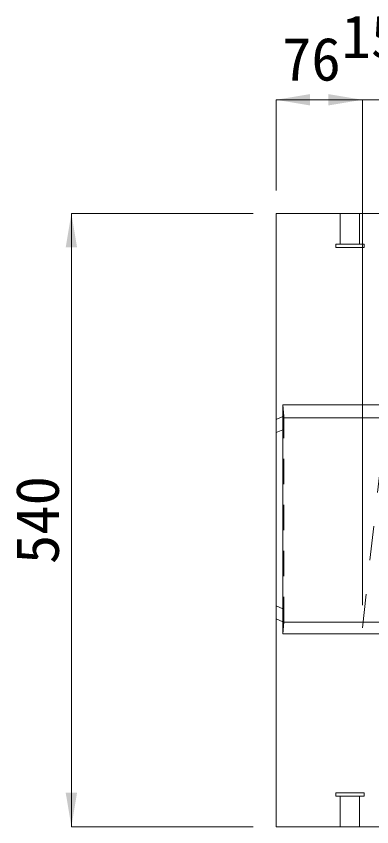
# Model space of a CAD drawing. Units: millimetres at full size. Extents: x 50430 to 75195, y -63423 to -40900.
# Drawn here: x 68350 to 68662, y -60842 to -60128 of the extents above; entities that cross this region are included whole.
import ezdxf
from ezdxf.enums import TextEntityAlignment as Align

# ---------------------------------------------------------------- set-up
doc = ezdxf.new("R2010")
doc.units = ezdxf.units.MM
doc.header["$LTSCALE"] = 30
doc.linetypes.add('USER1', pattern=[1.35, 0.75, -0.6])
doc.linetypes.add('USER2', pattern=[2, 1, -1])
for name, color, linetype, lineweight in [('側溝・本体', 7, 'Continuous', 9), ('寸法線', 7, 'Continuous', 9), ('本体', 2, 'Continuous', 20), ('ｲﾝｻｰﾄ', 3, 'USER1', 9)]:
    doc.layers.add(name, color=color, linetype=linetype, lineweight=lineweight)
doc.styles.add('ＭＳ ゴシック', font='')
doc.styles.get('ＭＳ ゴシック').set_extended_font_data('MS Gothic')

# ---------------------------------------------------------------- blocks, each defined once
blk = doc.blocks.new('filled_arrow')
at = {"color": 0, "linetype": 'Continuous', "lineweight": -2}
blk.add_solid([(7.5, 1.25), (0, 0), (7.5, -1.25)], dxfattribs=at)

msp = doc.modelspace()

# ---------------------------------------------------------------- linework, layer by layer
at = {"layer": '側溝・本体'}
for p, q in [((68584.05, -60470.36), (69576.05, -60470.36)), ((68578.05, -60483.36), (68584.05, -60480.79)), ((68584.05, -60481.86), (69571.55, -60481.86)), ((68578.05, -60494.86), (68584.05, -60492.29)), ((68578.05, -60647.36), (68584.05, -60649.93)), ((68578.05, -60658.86), (68584.05, -60661.43)), ((68584.05, -60661.86), (68976.05, -60661.86)), ((68584.05, -60671.86), (69571.55, -60671.86))]:
    msp.add_line(p, q, dxfattribs=at)
at = {"layer": '側溝・本体', "lineweight": 5}
msp.add_line((68584.05, -60470.36), (68584.05, -60671.86), dxfattribs=at)
at = {"layer": '側溝・本体', "linetype": 'USER1', "lineweight": 5}
for p, q in [((68584.05, -60470.36), (68585.05, -60480.36)), ((68584.05, -60480.79), (68585.05, -60480.36)), ((68585.05, -60661.86), (68585.05, -60480.36)), ((68584.05, -60481.86), (68585.05, -60491.86)), ((68584.05, -60492.29), (68585.05, -60491.86)), ((68584.05, -60649.93), (68585.05, -60650.36)), ((68584.05, -60660.36), (68585.05, -60650.36)), ((68584.05, -60661.43), (68585.05, -60661.86)), ((68584.05, -60671.86), (68585.05, -60661.86))]:
    msp.add_line(p, q, dxfattribs=at)
at = {"layer": '側溝・本体', "linetype": 'USER2'}
msp.add_line((68654.05, -60666.77), (68669.05, -60532.68), dxfattribs=at)
at = {"layer": '寸法線'}
for p, q in [((68578.05, -60201.86), (68654.05, -60201.86)), ((68578.05, -60281.86), (68578.05, -60201.86)), ((68594.05, -60201.86), (68729.05, -60201.86)), ((68654.05, -60646.77), (68654.05, -60201.86)), ((68654.05, -60646.77), (68654.05, -60201.86)), ((68398.05, -60301.86), (68398.05, -60841.86)), ((68558.05, -60301.86), (68398.05, -60301.86)), ((68558.05, -60841.86), (68398.05, -60841.86))]:
    msp.add_line(p, q, dxfattribs=at)
at = {"layer": '本体'}
for p, q in [((68578.05, -60301.86), (69576.05, -60301.86)), ((68578.05, -60841.86), (68578.05, -60301.86)), ((68578.05, -60841.86), (69576.05, -60841.86))]:
    msp.add_line(p, q, dxfattribs=at)
at = {"layer": 'ｲﾝｻｰﾄ', "linetype": 'USER2'}
for p, q in [((68634.55, -60301.86), (68634.55, -60328.86)), ((68651.55, -60301.86), (68651.55, -60328.86)), ((68630.55, -60328.86), (68655.55, -60328.86)), ((68630.55, -60328.86), (68630.55, -60331.86)), ((68630.55, -60331.86), (68655.55, -60331.86)), ((68655.55, -60328.86), (68655.55, -60331.86)), ((68630.55, -60814.86), (68630.55, -60811.86)), ((68630.55, -60811.86), (68655.55, -60811.86)), ((68630.55, -60814.86), (68655.55, -60814.86)), ((68634.55, -60841.86), (68634.55, -60814.86)), ((68651.55, -60841.86), (68651.55, -60814.86)), ((68655.55, -60814.86), (68655.55, -60811.86))]:
    msp.add_line(p, q, dxfattribs=at)
at = {"layer": 'ｲﾝｻｰﾄ'}
for p, q in [((68634.55, -60301.86), (68651.55, -60301.86)), ((68634.55, -60841.86), (68651.55, -60841.86))]:
    msp.add_line(p, q, dxfattribs=at)

# ---------------------------------------------------------------- block references
at = {"layer": '寸法線', "xscale": 4, "yscale": 4}
msp.add_blockref('filled_arrow', (68578.05, -60201.86), dxfattribs=at)
for p, rotation in [((68654.05, -60201.86), 180), ((68398.05, -60301.86), 270), ((68398.05, -60841.86), 90)]:
    msp.add_blockref('filled_arrow', p, dxfattribs=dict(at, rotation=rotation))

# ---------------------------------------------------------------- texts
at = {"layer": '寸法線', "style": 'ＭＳ ゴシック'}
for s, p in [('15', (68661.55, -60146.2)), ('76', (68609.17, -60166))]:
    msp.add_text(s, height=37.98, dxfattribs=at).set_placement(p, align=Align.MIDDLE_CENTER)
msp.add_text('540', height=37.98, rotation=90, dxfattribs=at).set_placement((68368.05, -60571.86), align=Align.MIDDLE_CENTER)

doc.saveas('drawing.dxf')
